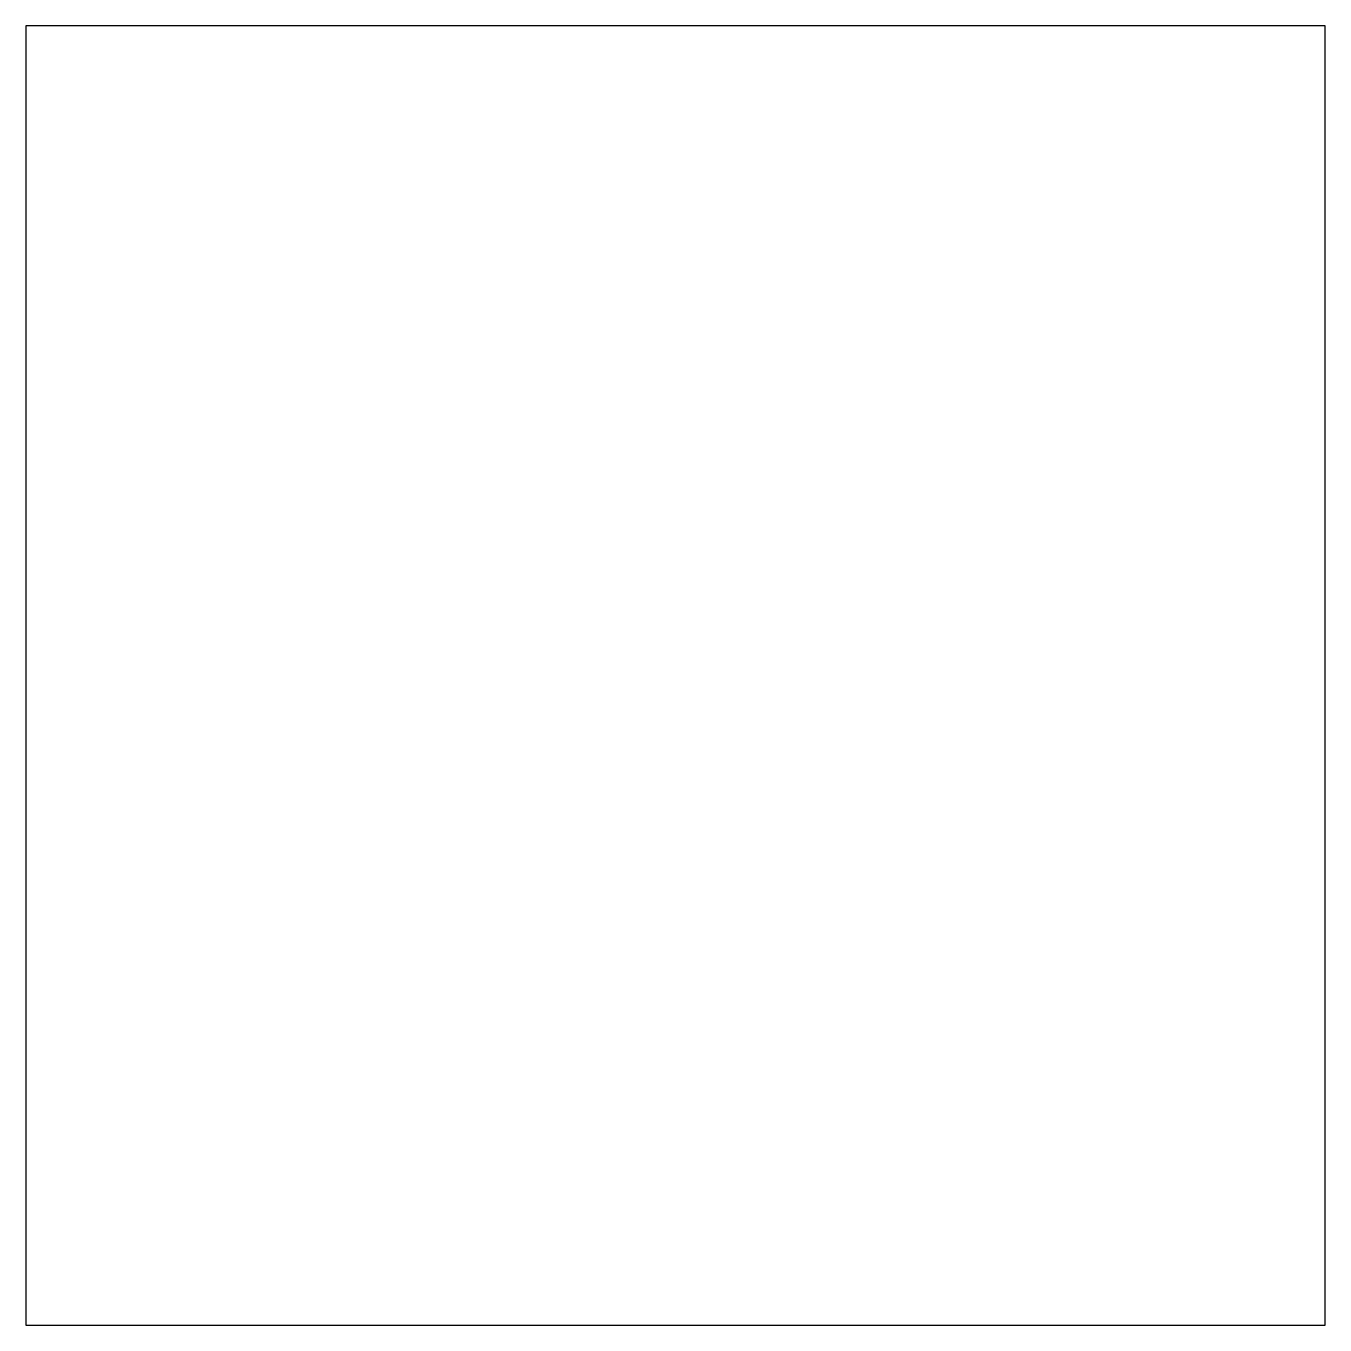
# Model space of a CAD drawing. Header units: millimetres. Extents: x 0 to 20, y 0 to 20.
import ezdxf

# ---------------------------------------------------------------- set-up
doc = ezdxf.new("R2010")
doc.units = ezdxf.units.MM
doc.layers.add('CUT', color=7, linetype='Continuous')

msp = doc.modelspace()

# ---------------------------------------------------------------- linework, layer by layer
at = {"layer": 'CUT'}
msp.add_lwpolyline([(20, 0), (20, 20), (0, 20), (0, 0)], close=True, dxfattribs=at)

doc.saveas('drawing.dxf')
